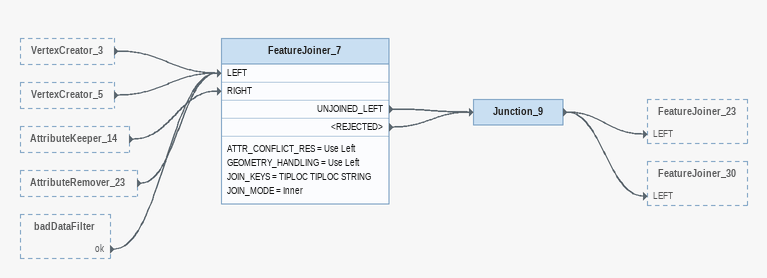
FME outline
VertexCreator_3 [outside]
    -> FeatureJoiner_7 [LEFT]
VertexCreator_5 [outside]
    -> FeatureJoiner_7 [LEFT]
AttributeKeeper_14 [outside]
    -> FeatureJoiner_7 [RIGHT]
AttributeRemover_23 [outside]
    -> FeatureJoiner_7 [LEFT]
badDataFilter [outside]
    ok -> FeatureJoiner_7 [LEFT]
FeatureJoiner_7
    ATTR_CONFLICT_RES = Use Left
    GEOMETRY_HANDLING = Use Left
    JOIN_KEYS = TIPLOC TIPLOC STRING
    JOIN_MODE = Inner
    UNJOINED_LEFT -> Junction_9
    <REJECTED> -> Junction_9
Junction_9
    -> FeatureJoiner_23 [LEFT]
    -> FeatureJoiner_30 [LEFT]
